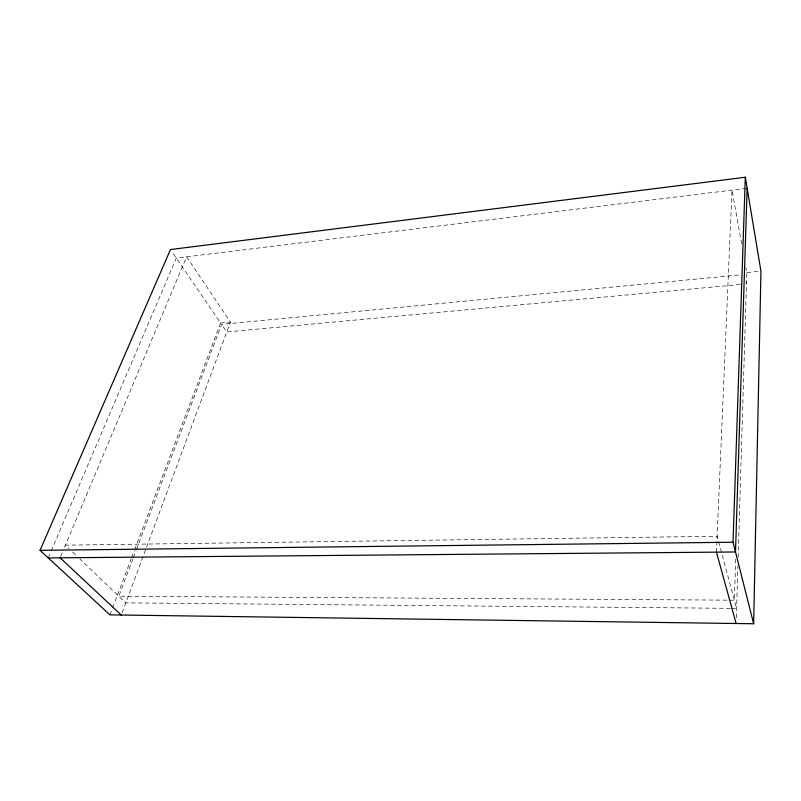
<?xml version="1.0" encoding="UTF-8"?>
<svg xmlns="http://www.w3.org/2000/svg" width="801" height="801" viewBox="0 0 801 801"><rect width="100%" height="100%" fill="white"/><g stroke="black" fill="none" stroke-linecap="round" stroke-linejoin="round"><path stroke-width="0.6" stroke-dasharray="4 3" d="M736.309 617.691L737.881 565.967M738.142 557.316L746.802 272.54L745.921 267.614M735.688 559.018L734.377 600.199L729.381 600.169M716.444 552.149L732.014 190.137L741.946 245.476M122.072 612.815L230.458 322.072L186.583 256.821L63.97 548.615M109.947 614.868L112.16 609.03M112.601 607.859L131.194 558.838M131.634 557.666L134.288 550.657M134.728 549.496L220.585 323.023L171.754 251.444M132.936 558.868L118.828 596.204L728.129 600.159M133.377 557.696L136.03 550.698M136.47 549.536L221.597 324.365L740.995 274.813M60.586 556.665L63.499 549.736M48.26 557.917L50.713 552.169M51.204 551.018L176.28 258.072L745.901 188.435M220.585 323.023L230.458 322.072M746.802 272.54L760.95 271.179M740.224 284.505L226.773 331.944L221.597 324.365M730.342 608.329L125.787 602.853L79.84 558.938M731.593 608.349L736.59 608.39L717.135 536.28L65.422 545.161L69.026 548.605M72.631 552.049L76.235 555.493M746.021 281.562L746.452 283.934"/><path stroke-width="1.2" d="M753.651 623.749L760.95 271.179L745.31 177.251L170.463 249.552L40.05 550.337L109.947 614.868L753.651 623.749L733.035 542.227L745.31 177.251M747.143 188.285L735.498 551.979L48.26 557.917M40.05 550.337L733.035 542.227M60.105 557.806L121.251 615.028M716.444 552.149L736.129 623.508"/></g></svg>
